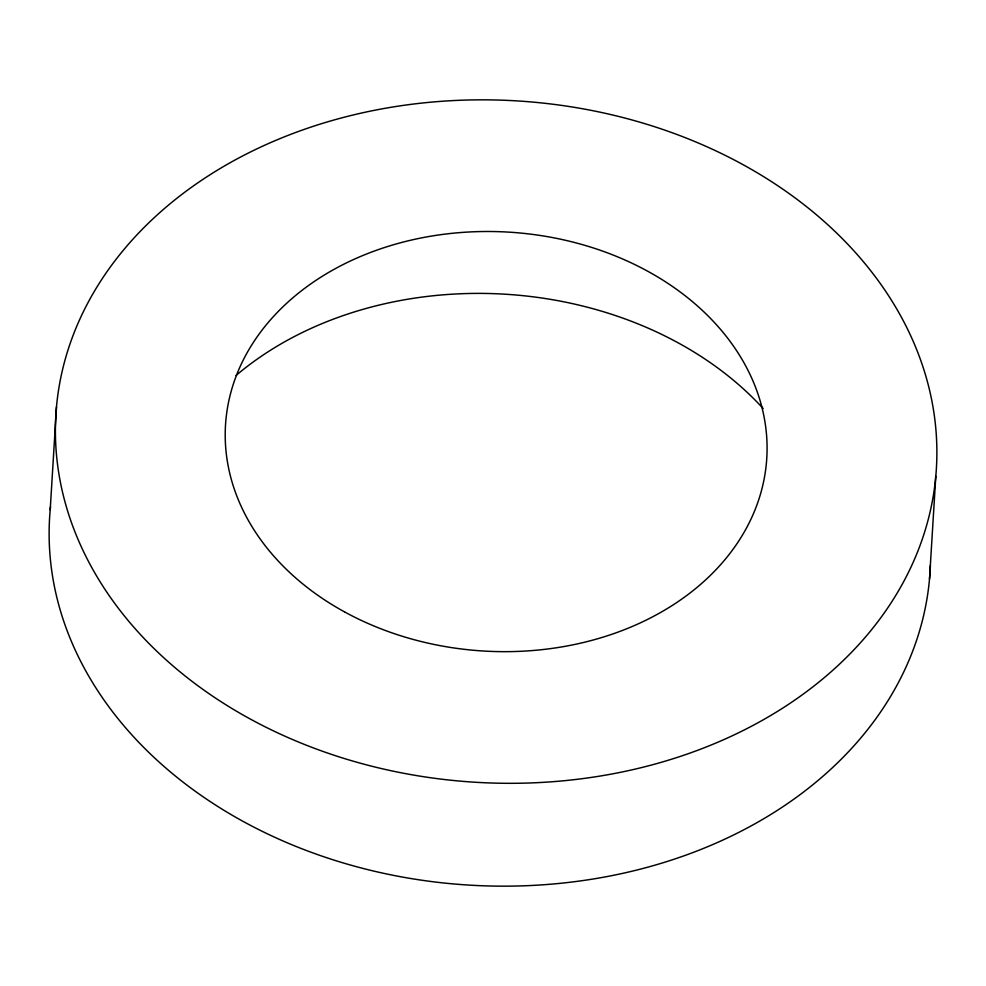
<?xml version="1.0" encoding="UTF-8"?>
<svg xmlns="http://www.w3.org/2000/svg" width="986" height="986" viewBox="0 0 986 986"><rect width="100%" height="100%" fill="white"/><g stroke="black" fill="none" stroke-linecap="round" stroke-linejoin="round"><path stroke-width="1.48" d="M50.2 509.774L56.498 406.922M929.502 579.078L935.8 476.226A441.062 341.304 3.5 0 0 303.01 129.819A441.062 341.304 3.5 0 0 249.631 718.683A441.062 341.304 3.5 0 0 935.8 476.226M236.061 375.456A338.753 262.14 3.5 0 1 763.152 408.524M930.39 565.397A441.062 341.304 3.5 0 1 465.91 884.898A441.062 341.304 3.5 0 1 50.496 506.742M344.595 611.924A271.138 209.821 3.5 0 0 766.418 462.878A271.138 209.821 3.5 0 0 377.416 249.926A271.138 209.821 3.5 0 0 344.595 611.924"/></g></svg>
